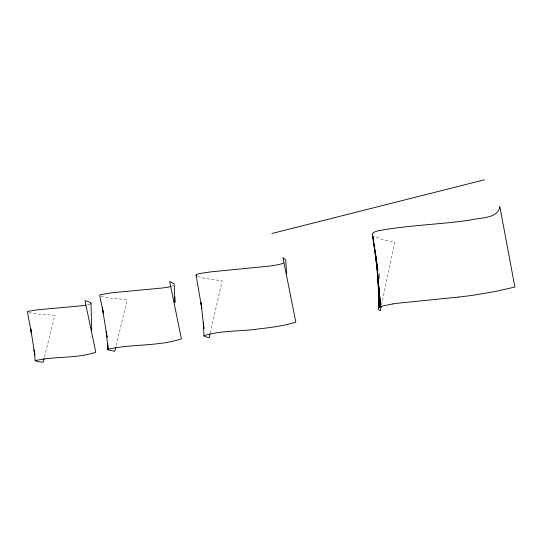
<?xml version="1.0" encoding="UTF-8"?>
<svg xmlns="http://www.w3.org/2000/svg" width="542" height="542" viewBox="0 0 542 542"><rect width="100%" height="100%" fill="white"/><g stroke="black" fill="none" stroke-linecap="round" stroke-linejoin="round"><path stroke-width="0.41" stroke-dasharray="2.71 2.03" d="M379.244 278.547L379.278 273.561L379.136 278.547M381.548 304.95L394.725 242.152L382.476 239.51L373.675 236.156M210.188 333.045L222.179 280.824L204.354 278.364L196.997 276.244M116.191 345.518L127.194 299.753L109.199 297.924L101.164 296.311M44.471 356.982L54.83 315.336L37.161 313.967L28.184 312.551M173.372 285.593A29.674 3.157 -2.5 0 1 172.092 286.156M90.223 304.055A26.856 2.547 -2.2 0 1 87.628 304.841"/><path stroke-width="0.81" d="M44.098 358.479L43.17 362.219L37.405 361.555L35.189 360.667C54.925 355.931 76.388 358.899 95.812 352.164L84.972 300.58L89.057 301.813L90.988 303.154L91.7 330.247M379.109 295.993L379.027 307.626L378.208 308.893L378.621 309.672A164.47 12.94 -3.9 0 0 380.342 310.702L381.25 306.386M379.163 289.347L379.176 287.687M378.275 308.486L378.634 296.013M210.005 333.845L209.09 337.829L204.022 336.155L203.291 322.707L203.928 328.628L201.014 302.666L201.807 308.493L196.062 275.119L197.213 274.272L200.133 273.439L211.19 271.827L269.428 266.095A33.204 3.957 -3 0 0 283.432 263.073M115.792 347.165L114.802 351.277L108.441 350.03L107.946 349.651L107.668 343.818L107.946 349.651M90.582 303.838L90.988 303.154M203.995 335.654C221.583 330.132 241.007 331.67 259.225 328.818C271.556 327.463 283.947 325.85 295.837 322.185L282.971 257.619L285.417 259.726L285.742 260.844L286.698 273.913M271.833 233.521L484.501 179.781M392.821 303.927L383.492 305.796L379.027 307.626L377.767 273.317L378.025 277.443M458.701 297.057L397.997 303.202A45.298 3.672 -3.5 0 0 392.814 303.927M196.062 275.119L196.441 275.966M373.75 242.05L372.903 236.258L377.361 270.77L375.518 253.46M373.994 243.71L377.876 270.187L372.212 233.975L373.567 232.511L375.084 231.793A27.595 3.719 -3.9 0 1 378.702 230.689C408.58 225.215 439.088 224.503 469.142 220.255C478.701 217.552 497.908 219.225 499.853 206.692L514.9 287.03L495.862 291.386L475.165 294.936A89.674 8.055 -3.6 0 1 458.728 297.057M374.549 244.395L374.725 246.048M35.189 360.667L34.119 350.064L34.837 355.01L30.677 328.452L31.456 333.323L27.324 311.501L37.086 309.861L81.53 305.803A26.856 2.547 -2.2 0 0 85.941 305.166M374.508 244.537L374.678 246.21M375.098 250.397L380.721 306.725L377.32 271.921L379.746 307.178L378.167 279.916M174.944 302.714L174.151 283.873L169.639 281.42L181.435 338.858C157.776 346.616 132.092 343.757 108.082 349.244L106.218 331.704L107.059 337.083L102.37 307.788L103.312 313.066L99.667 295.437L100.25 294.773L111.787 292.788L162.268 288.005A29.674 3.157 -2.5 0 0 171.164 286.433M174.68 296.433L174.91 301.989"/></g></svg>
